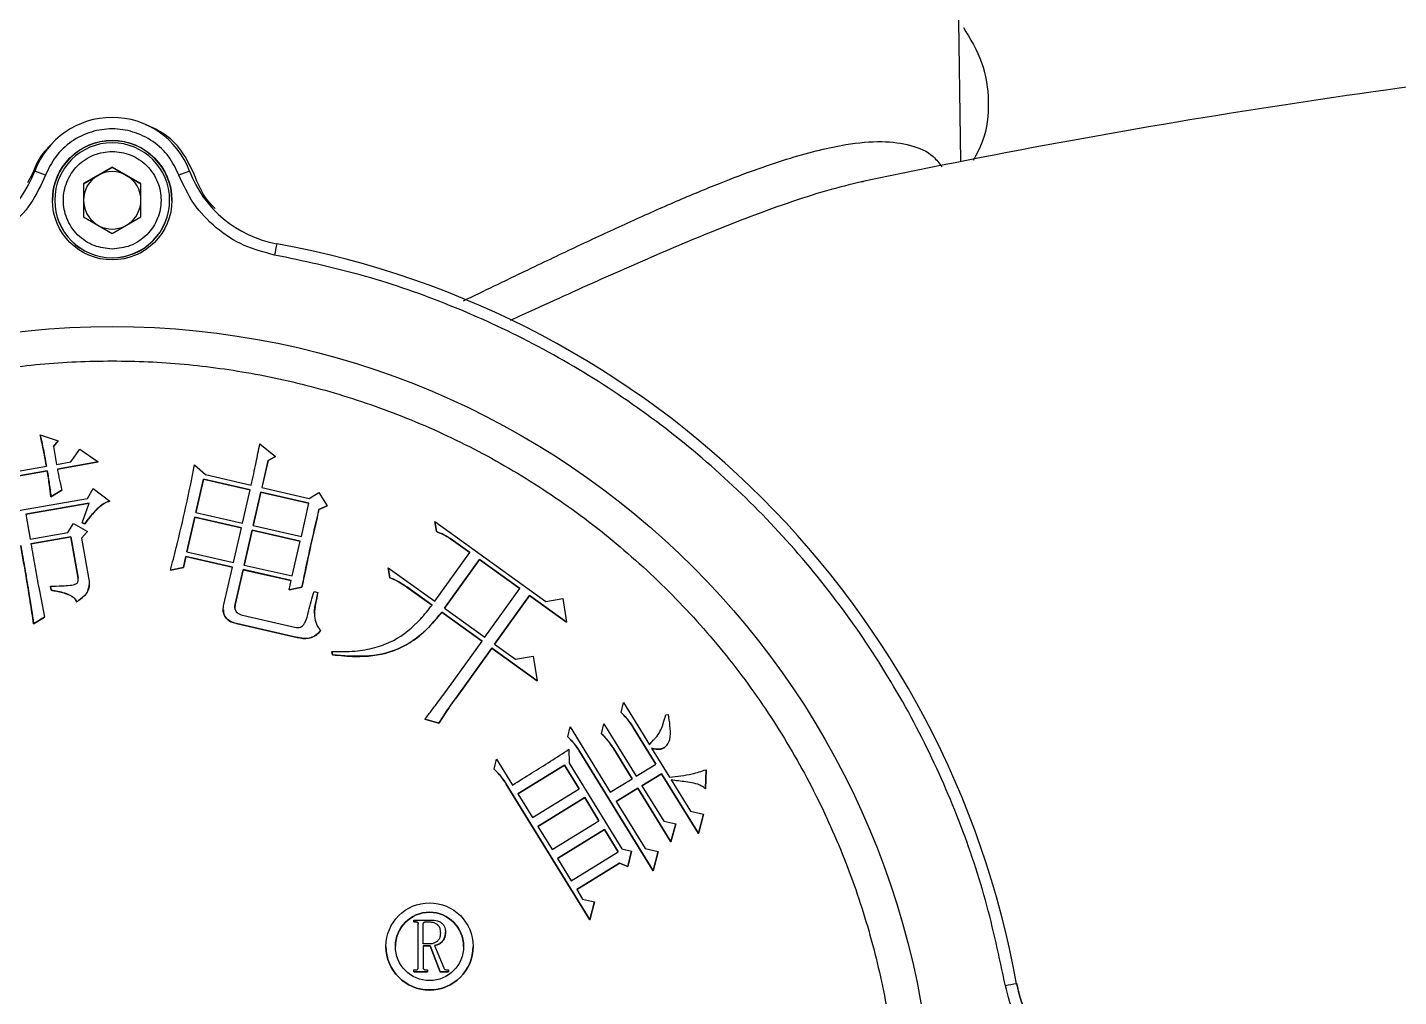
# Model space of a CAD drawing. Header units: millimetres. Extents: x 2063 to 4500, y 825 to 2548.
# Drawn here: x 3775.4 to 3894.7, y 2263 to 2347.4 of the extents above; entities that cross this region are included whole.
import ezdxf

# ---------------------------------------------------------------- set-up
doc = ezdxf.new("R2010")
doc.units = ezdxf.units.MM

msp = doc.modelspace()

# ---------------------------------------------------------------- linework, layer by layer
at = {"color": 7, "linetype": 'Continuous', "lineweight": 25}
for p, q in [((3856.595, 2335.7), (3856.224, 2364.065)), ((3782.746, 2335.223), (3780.246, 2333.78)), ((3781.496, 2334.495), (3782.746, 2335.217)), ((3785.246, 2333.78), (3782.746, 2335.223)), ((3782.746, 2335.217), (3782.746, 2335.223)), ((3782.746, 2335.217), (3783.996, 2334.495)), ((3775.776, 2334.605), (3775.379, 2333.84)), ((3780.246, 2333.773), (3781.496, 2334.495)), ((3783.996, 2334.495), (3785.246, 2333.773)), ((3780.246, 2333.78), (3780.246, 2330.893)), ((3785.246, 2330.893), (3785.246, 2333.78)), ((3847.943, 2333.929), (3848.141, 2333.965)), ((3777.746, 2332.335), (3777.746, 2332.323)), ((3787.746, 2332.323), (3787.746, 2332.335)), ((3780.246, 2330.893), (3782.746, 2329.45)), ((3782.746, 2329.45), (3785.246, 2330.893)), ((3776.48, 2311.905), (3778.037, 2311.404)), ((3778.037, 2311.404), (3777.634, 2310.914)), ((3777.634, 2310.912), (3778.037, 2311.402)), ((3778.037, 2311.404), (3778.037, 2311.402)), ((3777.634, 2310.914), (3777.908, 2309.349)), ((3779.134, 2309.563), (3779.92, 2310.682)), ((3779.92, 2310.682), (3781.517, 2309.557)), ((3795.592, 2311.134), (3796.971, 2310.04)), ((3774.572, 2308.766), (3777.022, 2309.195)), ((3777.908, 2309.349), (3779.134, 2309.563)), ((3781.517, 2309.557), (3777.978, 2308.941)), ((3777.978, 2308.939), (3781.517, 2309.555)), ((3781.517, 2309.557), (3781.517, 2309.555)), ((3789.921, 2309.311), (3790.861, 2308.458)), ((3796.321, 2309.691), (3795.782, 2307.33)), ((3795.783, 2307.33), (3796.321, 2309.689)), ((3796.971, 2310.04), (3796.321, 2309.691)), ((3796.321, 2309.689), (3796.971, 2310.038)), ((3796.321, 2309.691), (3796.321, 2309.689)), ((3796.971, 2310.04), (3796.971, 2310.038)), ((3777.092, 2308.787), (3774.641, 2308.358)), ((3774.641, 2308.356), (3777.092, 2308.785)), ((3777.092, 2308.787), (3777.092, 2308.785)), ((3790.702, 2308.07), (3790.036, 2305.17)), ((3790.037, 2305.17), (3790.702, 2308.068)), ((3794.747, 2307.143), (3790.702, 2308.07)), ((3790.702, 2308.07), (3790.702, 2308.068)), ((3790.702, 2308.068), (3794.746, 2307.141)), ((3790.861, 2308.458), (3794.839, 2307.546)), ((3778.366, 2307.112), (3777.418, 2306.527)), ((3777.418, 2306.524), (3778.366, 2307.11)), ((3778.366, 2307.112), (3778.366, 2307.11)), ((3780.598, 2306.38), (3781.081, 2307.238)), ((3781.081, 2307.238), (3782.532, 2306.157)), ((3794.082, 2304.243), (3794.747, 2307.143)), ((3795.69, 2306.927), (3795.024, 2304.027)), ((3795.025, 2304.027), (3795.69, 2306.925)), ((3799.871, 2305.972), (3795.69, 2306.927)), ((3795.69, 2306.927), (3795.69, 2306.925)), ((3795.69, 2306.925), (3799.871, 2305.97)), ((3795.782, 2307.33), (3799.897, 2306.39)), ((3799.897, 2306.39), (3800.724, 2306.909)), ((3800.724, 2306.909), (3801.453, 2305.748)), ((3768.824, 2304.325), (3780.598, 2306.38)), ((3780.739, 2305.985), (3775.224, 2305.021)), ((3775.225, 2305.019), (3780.738, 2305.982)), ((3777.418, 2306.527), (3777.418, 2306.524)), ((3780.125, 2304.266), (3780.739, 2305.985)), ((3799.206, 2303.072), (3799.871, 2305.972)), ((3801.453, 2305.748), (3800.737, 2305.414)), ((3800.737, 2305.412), (3801.453, 2305.746)), ((3800.737, 2305.414), (3800.737, 2305.412)), ((3801.453, 2305.748), (3801.453, 2305.746)), ((3775.224, 2305.021), (3775.604, 2302.843)), ((3778.872, 2303.414), (3779.367, 2304.202)), ((3779.367, 2304.202), (3780.61, 2303.509)), ((3780.356, 2304.164), (3780.125, 2304.266)), ((3780.125, 2304.266), (3780.125, 2304.264)), ((3780.125, 2304.264), (3780.356, 2304.161)), ((3780.356, 2304.164), (3780.356, 2304.161)), ((3789.944, 2304.764), (3789.25, 2301.731)), ((3789.251, 2301.731), (3789.944, 2304.762)), ((3793.989, 2303.837), (3789.944, 2304.764)), ((3789.944, 2304.764), (3789.944, 2304.762)), ((3789.944, 2304.762), (3793.989, 2303.835)), ((3790.036, 2305.17), (3794.082, 2304.243)), ((3810.979, 2303.493), (3810.835, 2304.366)), ((3810.835, 2304.366), (3820.497, 2297.424)), ((3810.835, 2304.366), (3810.835, 2304.364)), ((3810.835, 2304.364), (3810.979, 2303.491)), ((3775.604, 2302.843), (3778.872, 2303.414)), ((3779.149, 2303.041), (3775.676, 2302.435)), ((3775.676, 2302.433), (3779.149, 2303.039)), ((3779.778, 2299.435), (3779.149, 2303.041)), ((3779.149, 2303.041), (3779.149, 2303.039)), ((3779.149, 2303.039), (3779.778, 2299.433)), ((3780.61, 2303.509), (3780.079, 2302.923)), ((3780.079, 2302.921), (3780.61, 2303.506)), ((3780.61, 2303.509), (3780.61, 2303.506)), ((3793.296, 2300.804), (3793.989, 2303.837)), ((3794.932, 2303.622), (3794.238, 2300.588)), ((3794.239, 2300.588), (3794.932, 2303.619)), ((3799.113, 2302.666), (3794.932, 2303.622)), ((3794.932, 2303.622), (3794.932, 2303.619)), ((3794.932, 2303.619), (3799.113, 2302.664)), ((3795.024, 2304.027), (3799.206, 2303.072)), ((3810.979, 2303.493), (3810.979, 2303.491)), ((3780.079, 2302.923), (3780.708, 2299.317)), ((3798.42, 2299.633), (3799.113, 2302.666)), ((3813.871, 2301.672), (3812.458, 2302.686)), ((3812.458, 2302.686), (3812.458, 2302.684)), ((3812.458, 2302.684), (3813.87, 2301.67)), ((3789.158, 2301.328), (3788.94, 2300.383)), ((3788.94, 2300.381), (3789.158, 2301.326)), ((3793.203, 2300.401), (3789.158, 2301.328)), ((3789.158, 2301.328), (3789.158, 2301.326)), ((3789.158, 2301.326), (3793.203, 2300.399)), ((3789.25, 2301.731), (3793.296, 2300.804)), ((3794.238, 2300.588), (3798.42, 2299.633)), ((3810.824, 2297.434), (3813.871, 2301.672)), ((3814.718, 2301.063), (3811.672, 2296.825)), ((3811.673, 2296.824), (3814.718, 2301.061)), ((3818.222, 2298.546), (3814.718, 2301.063)), ((3814.718, 2301.063), (3814.718, 2301.061)), ((3814.718, 2301.061), (3818.221, 2298.545)), ((3779.778, 2299.433), (3779.778, 2299.435)), ((3788.94, 2300.383), (3787.82, 2300.141)), ((3787.82, 2300.139), (3788.94, 2300.381)), ((3787.82, 2300.141), (3787.82, 2300.139)), ((3788.94, 2300.383), (3788.94, 2300.381)), ((3792.461, 2297.164), (3793.203, 2300.401)), ((3794.146, 2300.185), (3793.45, 2297.149)), ((3793.45, 2297.147), (3794.146, 2300.183)), ((3798.327, 2299.229), (3794.146, 2300.185)), ((3794.146, 2300.185), (3794.146, 2300.183)), ((3794.146, 2300.183), (3798.327, 2299.227)), ((3806.9, 2299.484), (3806.756, 2300.357)), ((3806.756, 2300.357), (3810.824, 2297.434)), ((3806.756, 2300.357), (3806.756, 2300.355)), ((3806.756, 2300.355), (3806.9, 2299.481)), ((3806.9, 2299.484), (3806.9, 2299.481)), ((3777.433, 2298.392), (3777.374, 2298.734)), ((3777.374, 2298.734), (3777.374, 2298.732)), ((3777.374, 2298.732), (3777.433, 2298.39)), ((3777.433, 2298.392), (3777.433, 2298.39)), ((3780.754, 2298.874), (3780.754, 2298.877)), ((3798.143, 2298.42), (3798.327, 2299.229)), ((3799.262, 2298.657), (3798.143, 2298.42)), ((3798.143, 2298.418), (3799.262, 2298.654)), ((3798.143, 2298.42), (3798.143, 2298.418)), ((3799.262, 2298.657), (3799.262, 2298.654)), ((3800.31, 2298.276), (3800.647, 2298.199)), ((3810.58, 2297.095), (3808.377, 2298.677)), ((3808.377, 2298.677), (3808.377, 2298.675)), ((3808.377, 2298.675), (3810.58, 2297.093)), ((3815.175, 2294.308), (3818.222, 2298.546)), ((3779.645, 2297.378), (3779.645, 2297.375)), ((3793.45, 2297.149), (3793.45, 2297.147)), ((3819.069, 2297.937), (3816.023, 2293.699)), ((3816.024, 2293.699), (3819.069, 2297.935)), ((3822.29, 2295.621), (3819.069, 2297.937)), ((3819.069, 2297.937), (3819.069, 2297.935)), ((3819.069, 2297.935), (3822.29, 2295.618)), ((3820.497, 2297.424), (3821.956, 2297.66)), ((3821.956, 2297.66), (3822.29, 2295.621)), ((3776.863, 2296.05), (3775.91, 2295.462)), ((3775.91, 2295.459), (3776.863, 2296.048)), ((3776.863, 2296.05), (3776.863, 2296.048)), ((3792.405, 2296.686), (3792.405, 2296.683)), ((3794.089, 2296.224), (3798.744, 2295.158)), ((3814.931, 2293.969), (3811.428, 2296.486)), ((3811.428, 2296.486), (3811.428, 2296.484)), ((3811.428, 2296.484), (3814.93, 2293.968)), ((3811.672, 2296.825), (3815.175, 2294.308)), ((3775.91, 2295.462), (3775.91, 2295.459)), ((3798.828, 2294.288), (3793.568, 2295.492)), ((3793.568, 2295.492), (3793.568, 2295.49)), ((3793.568, 2295.49), (3798.828, 2294.285)), ((3822.29, 2295.621), (3822.29, 2295.618)), ((3798.828, 2294.288), (3798.828, 2294.285)), ((3812.088, 2290.014), (3814.931, 2293.969)), ((3816.023, 2293.699), (3817.831, 2292.4)), ((3801.914, 2292.782), (3801.866, 2293.075)), ((3801.866, 2293.075), (3801.866, 2293.073)), ((3801.866, 2293.073), (3801.914, 2292.78)), ((3801.914, 2292.782), (3801.914, 2292.78)), ((3815.779, 2293.36), (3812.612, 2288.953)), ((3812.612, 2288.951), (3815.779, 2293.358)), ((3819.735, 2290.517), (3815.779, 2293.36)), ((3815.779, 2293.36), (3815.779, 2293.358)), ((3815.779, 2293.358), (3819.735, 2290.515)), ((3817.831, 2292.4), (3819.385, 2292.654)), ((3819.385, 2292.654), (3819.735, 2290.517)), ((3819.735, 2290.517), (3819.735, 2290.515)), ((3812.612, 2288.953), (3812.612, 2288.951)), ((3827.041, 2287.757), (3827.246, 2288.615)), ((3827.246, 2288.615), (3829.499, 2284.952)), ((3830.922, 2287.536), (3831.135, 2287.588)), ((3811.166, 2286.821), (3809.961, 2287.17)), ((3809.961, 2287.17), (3809.961, 2287.168)), ((3809.961, 2287.168), (3811.166, 2286.819)), ((3811.166, 2286.821), (3811.166, 2286.819)), ((3822.402, 2285.636), (3822.607, 2286.494)), ((3822.607, 2286.494), (3826.095, 2280.822)), ((3825.338, 2285.893), (3825.543, 2286.753)), ((3825.543, 2286.753), (3828.34, 2282.204)), ((3830.053, 2283.257), (3828.091, 2286.447)), ((3828.091, 2286.447), (3828.091, 2286.445)), ((3828.091, 2286.445), (3830.052, 2283.257)), ((3831.292, 2286.007), (3831.292, 2286.009)), ((3822.497, 2284.554), (3822.51, 2283.339)), ((3829.812, 2273.988), (3823.452, 2284.326)), ((3823.452, 2284.326), (3823.452, 2284.324)), ((3823.452, 2284.324), (3829.812, 2273.985)), ((3827.986, 2281.986), (3826.388, 2284.585)), ((3826.388, 2284.585), (3826.388, 2284.583)), ((3826.388, 2284.583), (3827.985, 2281.985)), ((3829.681, 2284.657), (3831.245, 2282.117)), ((3815.986, 2282.828), (3816.191, 2283.686)), ((3816.191, 2283.686), (3817.571, 2281.441)), ((3822.119, 2283.18), (3818.043, 2280.673)), ((3818.044, 2280.672), (3822.119, 2283.178)), ((3823.393, 2281.113), (3822.119, 2283.18)), ((3822.119, 2283.18), (3822.119, 2283.178)), ((3822.119, 2283.178), (3823.392, 2281.112)), ((3822.51, 2283.339), (3827.089, 2275.896)), ((3828.34, 2282.204), (3830.053, 2283.257)), ((3834.425, 2282.769), (3834.384, 2281.115)), ((3834.384, 2281.113), (3834.425, 2282.767)), ((3834.425, 2282.769), (3834.425, 2282.767)), ((3824.305, 2269.703), (3817.036, 2281.518)), ((3817.036, 2281.518), (3817.036, 2281.516)), ((3817.036, 2281.516), (3824.305, 2269.701)), ((3826.095, 2280.822), (3827.986, 2281.986)), ((3830.562, 2282.43), (3828.849, 2281.377)), ((3828.85, 2281.376), (3830.562, 2282.428)), ((3833.76, 2277.232), (3830.562, 2282.43)), ((3830.562, 2282.43), (3830.562, 2282.428)), ((3830.562, 2282.428), (3833.76, 2277.229)), ((3831.389, 2281.881), (3833.061, 2279.163)), ((3818.043, 2280.673), (3819.317, 2278.606)), ((3819.317, 2278.606), (3823.393, 2281.113)), ((3823.863, 2280.345), (3819.787, 2277.838)), ((3819.788, 2277.836), (3823.863, 2280.342)), ((3825.101, 2278.336), (3823.863, 2280.345)), ((3823.863, 2280.345), (3823.863, 2280.342)), ((3823.863, 2280.342), (3825.1, 2278.335)), ((3828.494, 2281.159), (3826.604, 2279.995)), ((3826.605, 2279.994), (3828.494, 2281.157)), ((3831.366, 2276.492), (3828.494, 2281.159)), ((3828.494, 2281.159), (3828.494, 2281.157)), ((3828.494, 2281.157), (3831.366, 2276.49)), ((3828.849, 2281.377), (3830.739, 2278.305)), ((3834.384, 2281.115), (3834.384, 2281.113)), ((3826.604, 2279.995), (3829.113, 2275.919)), ((3833.061, 2279.163), (3834.207, 2278.891)), ((3821.025, 2275.829), (3825.101, 2278.336)), ((3830.739, 2278.305), (3831.79, 2278.054)), ((3831.79, 2278.054), (3831.366, 2276.492)), ((3831.366, 2276.49), (3831.79, 2278.051)), ((3831.79, 2278.054), (3831.79, 2278.051)), ((3834.207, 2278.891), (3833.76, 2277.232)), ((3833.76, 2277.229), (3834.207, 2278.889)), ((3834.207, 2278.891), (3834.207, 2278.889)), ((3819.787, 2277.838), (3821.025, 2275.829)), ((3825.574, 2277.568), (3821.498, 2275.061)), ((3821.499, 2275.06), (3825.574, 2277.566)), ((3826.771, 2275.619), (3825.574, 2277.568)), ((3825.574, 2277.568), (3825.574, 2277.566)), ((3825.574, 2277.566), (3826.77, 2275.618)), ((3833.76, 2277.232), (3833.76, 2277.229)), ((3822.695, 2273.112), (3826.771, 2275.619)), ((3827.089, 2275.896), (3827.95, 2275.693)), ((3827.95, 2275.693), (3827.631, 2274.355)), ((3827.631, 2274.353), (3827.95, 2275.691)), ((3827.95, 2275.693), (3827.95, 2275.691)), ((3829.113, 2275.919), (3830.256, 2275.647)), ((3830.256, 2275.647), (3829.812, 2273.988)), ((3829.812, 2273.985), (3830.256, 2275.645)), ((3830.256, 2275.647), (3830.256, 2275.645)), ((3831.366, 2276.492), (3831.366, 2276.49)), ((3821.498, 2275.061), (3822.695, 2273.112)), ((3826.889, 2274.632), (3823.167, 2272.344)), ((3823.168, 2272.342), (3826.889, 2274.63)), ((3827.631, 2274.355), (3826.889, 2274.632)), ((3826.889, 2274.632), (3826.889, 2274.63)), ((3826.889, 2274.63), (3827.631, 2274.353)), ((3827.631, 2274.355), (3827.631, 2274.353)), ((3829.812, 2273.988), (3829.812, 2273.985)), ((3823.167, 2272.344), (3823.676, 2271.517)), ((3823.676, 2271.517), (3824.726, 2271.268)), ((3824.726, 2271.268), (3824.305, 2269.703)), ((3824.305, 2269.701), (3824.726, 2271.265)), ((3824.726, 2271.268), (3824.726, 2271.265)), ((3808.988, 2269.534), (3808.988, 2269.692)), ((3808.988, 2269.692), (3810.488, 2269.692)), ((3824.305, 2269.703), (3824.305, 2269.701)), ((3809.146, 2269.534), (3808.988, 2269.534)), ((3808.988, 2269.534), (3808.988, 2269.532)), ((3808.988, 2269.532), (3809.146, 2269.532)), ((3809.146, 2269.534), (3809.146, 2269.532)), ((3809.383, 2265.56), (3809.383, 2269.324)), ((3809.804, 2267.613), (3809.804, 2269.324)), ((3810.041, 2269.534), (3810.33, 2269.534)), ((3810.041, 2269.534), (3810.041, 2269.532)), ((3810.041, 2269.532), (3810.33, 2269.532)), ((3810.33, 2269.534), (3810.33, 2269.532)), ((3806.569, 2267.396), (3806.569, 2267.394)), ((3810.383, 2267.613), (3809.804, 2267.613)), ((3810.409, 2267.455), (3809.804, 2267.455)), ((3809.804, 2267.455), (3809.804, 2265.56)), ((3809.804, 2267.453), (3810.409, 2267.453)), ((3811.278, 2265.192), (3810.409, 2267.455)), ((3810.409, 2267.455), (3810.409, 2267.453)), ((3810.409, 2267.453), (3811.278, 2265.19)), ((3810.804, 2267.481), (3811.594, 2265.534)), ((3814.153, 2267.394), (3814.153, 2267.396)), ((3808.988, 2265.192), (3808.988, 2265.35)), ((3808.988, 2265.35), (3809.146, 2265.35)), ((3810.199, 2265.192), (3808.988, 2265.192)), ((3808.988, 2265.192), (3808.988, 2265.19)), ((3808.988, 2265.19), (3810.199, 2265.19)), ((3810.041, 2265.35), (3810.199, 2265.35)), ((3810.199, 2265.35), (3810.199, 2265.192)), ((3810.199, 2265.192), (3810.199, 2265.19)), ((3812.015, 2265.192), (3811.278, 2265.192)), ((3811.278, 2265.192), (3811.278, 2265.19)), ((3811.278, 2265.19), (3812.015, 2265.19)), ((3811.857, 2265.35), (3812.015, 2265.35)), ((3812.015, 2265.35), (3812.015, 2265.192)), ((3812.015, 2265.192), (3812.015, 2265.19))]:
    msp.add_line(p, q, dxfattribs=at)
for centre, radius in [((3782.746, 2332.341), 5.2), ((3782.746, 2249.841), 71.5), ((3810.361, 2267.396), 3.792), ((3810.361, 2267.396), 2.971)]:
    msp.add_circle(centre, radius, dxfattribs=at)
for centre, radius, start, end in [((3983.934, 1691.263), 656.897, 95.489386, 101.924805), ((3782.746, 2332.338), 7.2, 20.5868, 159.4132), ((3782.746, 2332.323), 5.2, 0.00011, 179.99974), ((3782.746, 2332.335), 5, 359.99994, 179.99975), ((3766.644, 2338.386), 10, 280.30605, 339.41322), ((3732.905, 2217.99), 124.573, 69.2983, 69.75789), ((3782.746, 2332.33), 2.5, 119.9996, 179.99966), ((3782.746, 2332.33), 2.5, 59.99975, 119.99962), ((3782.746, 2332.33), 2.5, 359.99971, 59.99978), ((3832.587, 2217.99), 124.574, 110.24211, 110.7017), ((3798.848, 2338.386), 10, 200.58678, 259.69395), ((3782.746, 2332.335), 5, 179.99991, 269.99976), ((3782.746, 2332.323), 5, 179.99991, 269.99976), ((3782.746, 2332.33), 2.5, 179.99971, 236.17979), ((3782.746, 2332.335), 5, 269.99962, 359.99978), ((3782.746, 2332.323), 5, 269.99962, 359.99978), ((3782.746, 2332.33), 2.5, 303.81959, 359.99967), ((3782.746, 2332.33), 2.5, 243.81973, 296.17964), ((4435.049, 2211.775), 648.589, 169.627839, 169.715992), ((3782.746, 2249.839), 80, 10.30617, 79.69396), ((3810.361, 2267.394), 2.971, 0.0001, 179.9999), ((3810.361, 2267.394), 3.792, 180.00009, 359.99975), ((3881.952, 2147.242), 118.693, 99.94425, 100.42679), ((3871.294, 2265.94), 10, 190.30615, 249.41337)]:
    msp.add_arc(centre, radius, start, end, dxfattribs=at)
for points, knots in [([(3856.816, 2347.373), (3857.418, 2346.38), (3858.622, 2344.394), (3859.123, 2340.92), (3858.83, 2337.924), (3857.972, 2336.354), (3857.668, 2335.798)], [0, 0, 0, 0, 0.2818923, 0.5637846, 0.8456768, 1, 1, 1, 1]), ([(3789.872, 2334.605), (3789.545, 2335.295), (3788.891, 2336.675), (3787.374, 2338.167), (3786.178, 2338.682), (3785.683, 2338.895)], [0, 0, 0, 0, 0.3697023, 0.7394046, 1, 1, 1, 1]), ([(3788.55, 2334.521), (3788.286, 2335.074), (3787.745, 2336.208), (3786.327, 2337.517), (3784.61, 2338.355), (3782.746, 2338.631), (3780.882, 2338.355), (3779.165, 2337.517), (3777.747, 2336.208), (3777.206, 2335.074), (3776.942, 2334.521)], [0, 0, 0, 0, 0.122089, 0.25, 0.377911, 0.5, 0.622089, 0.75, 0.877911, 1, 1, 1, 1]), ([(3777.492, 2337.198), (3777.277, 2337.008), (3776.486, 2336.311), (3776.075, 2335.323), (3775.776, 2334.605)], [0, 0, 0, 0, 0.2729382, 1, 1, 1, 1]), ([(3782.746, 2328.086), (3782.211, 2328.143), (3781.389, 2328.23), (3780.399, 2328.76), (3779.719, 2329.309), (3779.167, 2329.99), (3778.654, 2330.979), (3778.393, 2332.336), (3778.654, 2333.693), (3779.167, 2334.683), (3779.719, 2335.364), (3780.399, 2335.912), (3781.389, 2336.442), (3782.211, 2336.53), (3782.746, 2336.586)], [0, 0, 0, 0, 0.1197284, 0.1841803, 0.25, 0.3158197, 0.3802716, 0.5, 0.6197284, 0.6841803, 0.75, 0.8158197, 0.8802716, 1, 1, 1, 1]), ([(3782.746, 2336.586), (3783.281, 2336.53), (3784.103, 2336.442), (3785.093, 2335.912), (3785.773, 2335.364), (3786.325, 2334.683), (3786.838, 2333.693), (3787.099, 2332.336), (3786.838, 2330.979), (3786.325, 2329.99), (3785.773, 2329.309), (3785.093, 2328.76), (3784.103, 2328.23), (3783.281, 2328.143), (3782.746, 2328.086)], [0, 0, 0, 0, 0.1197284, 0.1841803, 0.25, 0.3158197, 0.3802716, 0.5, 0.6197284, 0.6841803, 0.75, 0.8158197, 0.8802716, 1, 1, 1, 1]), ([(3813.312, 2323.581), (3814.208, 2324.014), (3816.316, 2325.032), (3819.824, 2326.72), (3823.808, 2328.615), (3827.92, 2330.519), (3831.866, 2332.27), (3835.565, 2333.809), (3838.872, 2335.064), (3841.773, 2336.029), (3844.317, 2336.735), (3847.039, 2337.299), (3849.779, 2337.545), (3852.31, 2337.189), (3854.05, 2336.441), (3854.721, 2335.547), (3854.961, 2335.228)], [0, 0, 0, 0, 0.0451429, 0.106195, 0.1818406, 0.2569786, 0.3330669, 0.4089578, 0.4809324, 0.5453703, 0.6077302, 0.6681576, 0.7628826, 0.854957, 0.9482806, 1, 1, 1, 1]), ([(3776.942, 2334.521), (3776.551, 2333.674), (3775.756, 2331.951), (3773.766, 2329.859), (3771.352, 2328.275), (3769.515, 2327.8), (3768.612, 2327.566)], [0, 0, 0, 0, 0.2457963, 0.5, 0.7542037, 1, 1, 1, 1]), ([(3796.88, 2327.566), (3795.977, 2327.8), (3794.14, 2328.275), (3791.726, 2329.859), (3789.736, 2331.951), (3788.941, 2333.674), (3788.55, 2334.521)], [0, 0, 0, 0, 0.2457963, 0.5, 0.7542037, 1, 1, 1, 1]), ([(3791.693, 2331.616), (3791.475, 2331.841), (3790.651, 2332.686), (3790.202, 2333.792), (3789.872, 2334.605)], [0, 0, 0, 0, 0.2655457, 1, 1, 1, 1]), ([(3848.332, 2334.012), (3847.342, 2333.782), (3845.342, 2333.319), (3841.952, 2332.247), (3837.697, 2330.716), (3832.453, 2328.597), (3826.158, 2325.853), (3821.11, 2323.569), (3818.093, 2322.19), (3817.383, 2321.866)], [0, 0, 0, 0, 0.122639, 0.2477412, 0.3757787, 0.5645067, 0.75334, 0.9420073, 1, 1, 1, 1]), ([(3860.471, 2263.974), (3859.945, 2266.47), (3858.883, 2271.508), (3856.344, 2278.885), (3853.075, 2286.127), (3849.012, 2293.106), (3844.2, 2299.709), (3838.708, 2305.802), (3832.614, 2311.295), (3826.011, 2316.107), (3819.032, 2320.169), (3811.79, 2323.438), (3804.413, 2325.977), (3799.376, 2327.04), (3796.88, 2327.566)], [0, 0, 0, 0, 0.0799588, 0.1613715, 0.2441424, 0.3288926, 0.4142166, 0.5, 0.5857784, 0.6711024, 0.7558576, 0.8386237, 0.9200388, 1, 1, 1, 1]), ([(3714.246, 2249.847), (3714.301, 2251.936), (3714.411, 2256.114), (3715.321, 2262.453), (3716.806, 2268.806), (3718.98, 2275.171), (3721.811, 2281.394), (3725.325, 2287.417), (3729.479, 2293.109), (3734.223, 2298.37), (3739.484, 2303.114), (3745.176, 2307.268), (3751.199, 2310.782), (3757.422, 2313.613), (3763.787, 2315.784), (3770.14, 2317.28), (3776.479, 2318.157), (3782.746, 2318.442), (3789.013, 2318.157), (3795.352, 2317.28), (3801.704, 2315.785), (3808.07, 2313.613), (3814.293, 2310.782), (3820.316, 2307.268), (3826.008, 2303.114), (3831.269, 2298.37), (3836.013, 2293.109), (3840.167, 2287.417), (3843.681, 2281.394), (3846.511, 2275.171), (3848.685, 2268.806), (3850.171, 2262.453), (3851.081, 2256.114), (3851.191, 2251.936), (3851.246, 2249.847)], [0, 0, 0, 0, 0.02912361, 0.05824846, 0.08912004, 0.11999406, 0.1519015, 0.18431275, 0.21706879, 0.24999999, 0.2829312, 0.31568724, 0.34809849, 0.38000593, 0.41087751, 0.44175153, 0.47087453, 0.49999999, 0.52912299, 0.55824846, 0.58912004, 0.61999406, 0.6519015, 0.68431275, 0.71706879, 0.74999999, 0.7829312, 0.81568724, 0.84809849, 0.88000593, 0.91087751, 0.94175153, 0.97087515, 1, 1, 1, 1]), ([(3777.022, 2309.195), (3776.964, 2309.523), (3776.854, 2310.141), (3776.674, 2311.044), (3776.545, 2311.618), (3776.48, 2311.905)], [0, 0, 0, 0, 0.3618324, 0.680859, 1, 1, 1, 1]), ([(3776.48, 2311.903), (3776.553, 2311.578), (3776.69, 2310.965), (3776.868, 2310.061), (3776.971, 2309.483), (3777.022, 2309.193)], [0, 0, 0, 0, 0.3618377, 0.6808755, 1, 1, 1, 1]), ([(3794.839, 2307.546), (3794.913, 2307.871), (3795.061, 2308.521), (3795.315, 2309.717), (3795.485, 2310.589), (3795.592, 2311.134)], [0, 0, 0, 0, 0.27274417, 0.54549211, 1, 1, 1, 1]), ([(3777.978, 2308.941), (3778.007, 2308.777), (3778.065, 2308.449), (3778.188, 2307.837), (3778.297, 2307.394), (3778.366, 2307.112)], [0, 0, 0, 0, 0.267397, 0.5348099, 1, 1, 1, 1]), ([(3787.82, 2300.141), (3787.985, 2300.787), (3788.455, 2302.629), (3789.177, 2305.682), (3789.673, 2308.101), (3789.921, 2309.311)], [0, 0, 0, 0, 0.2125808, 0.6061918, 1, 1, 1, 1]), ([(3777.418, 2306.527), (3777.378, 2306.858), (3777.312, 2307.401), (3777.198, 2308.154), (3777.127, 2308.576), (3777.092, 2308.787)], [0, 0, 0, 0, 0.4378405, 0.7188841, 1, 1, 1, 1]), ([(3777.092, 2308.785), (3777.147, 2308.456), (3777.237, 2307.916), (3777.341, 2307.162), (3777.392, 2306.737), (3777.418, 2306.524)], [0, 0, 0, 0, 0.4378401, 0.7188825, 1, 1, 1, 1]), ([(3782.532, 2306.157), (3782.314, 2306.066), (3781.839, 2305.867), (3781.107, 2305.163), (3780.649, 2304.553), (3780.356, 2304.164)], [0, 0, 0, 0, 0.2342966, 0.5118133, 1, 1, 1, 1]), ([(3780.356, 2304.161), (3780.554, 2304.431), (3780.942, 2304.961), (3781.589, 2305.647), (3782.15, 2306.038), (3782.479, 2306.138), (3782.532, 2306.155)], [0, 0, 0, 0, 0.3337908, 0.6563325, 0.9445237, 1, 1, 1, 1]), ([(3800.737, 2305.414), (3800.588, 2304.764), (3800.292, 2303.464), (3799.782, 2301.216), (3799.456, 2299.609), (3799.262, 2298.657)], [0, 0, 0, 0, 0.2891484, 0.5782944, 1, 1, 1, 1]), ([(3799.262, 2298.654), (3799.393, 2299.308), (3799.655, 2300.616), (3800.156, 2302.867), (3800.521, 2304.464), (3800.737, 2305.412)], [0, 0, 0, 0, 0.2892488, 0.5783935, 1, 1, 1, 1]), ([(3812.458, 2302.686), (3812.321, 2302.781), (3812.047, 2302.972), (3811.558, 2303.254), (3811.191, 2303.405), (3810.979, 2303.493)], [0, 0, 0, 0, 0.2959723, 0.5921499, 1, 1, 1, 1]), ([(3810.979, 2303.491), (3811.133, 2303.429), (3811.443, 2303.304), (3811.941, 2303.038), (3812.268, 2302.814), (3812.458, 2302.684)], [0, 0, 0, 0, 0.2959938, 0.5922002, 1, 1, 1, 1]), ([(3775.91, 2295.462), (3775.813, 2296.121), (3775.618, 2297.44), (3775.236, 2299.712), (3774.958, 2301.325), (3774.793, 2302.281)], [0, 0, 0, 0, 0.2894212, 0.5788391, 1, 1, 1, 1]), ([(3774.793, 2302.279), (3774.906, 2301.622), (3775.134, 2300.308), (3775.522, 2298.037), (3775.766, 2296.419), (3775.91, 2295.459)], [0, 0, 0, 0, 0.2894158, 0.578835, 1, 1, 1, 1]), ([(3775.676, 2302.435), (3775.792, 2301.778), (3776.023, 2300.465), (3776.401, 2298.333), (3776.698, 2296.865), (3776.863, 2296.05)], [0, 0, 0, 0, 0.30793892, 0.61587434, 1, 1, 1, 1]), ([(3777.374, 2298.734), (3777.707, 2298.746), (3778.28, 2298.766), (3778.935, 2298.815), (3779.339, 2298.86), (3779.547, 2298.913), (3779.688, 2299.014), (3779.766, 2299.129), (3779.798, 2299.276), (3779.785, 2299.38), (3779.778, 2299.435)], [0, 0, 0, 0, 0.3580245, 0.615683, 0.7049216, 0.7950414, 0.841826, 0.8884884, 0.9407001, 1, 1, 1, 1]), ([(3808.377, 2298.677), (3808.24, 2298.772), (3807.966, 2298.962), (3807.477, 2299.244), (3807.111, 2299.396), (3806.9, 2299.484)], [0, 0, 0, 0, 0.2963846, 0.5929775, 1, 1, 1, 1]), ([(3806.9, 2299.481), (3807.054, 2299.419), (3807.364, 2299.293), (3807.861, 2299.028), (3808.188, 2298.804), (3808.377, 2298.675)], [0, 0, 0, 0, 0.29640362, 0.59301786, 1, 1, 1, 1]), ([(3779.645, 2297.378), (3779.613, 2297.464), (3779.549, 2297.638), (3779.192, 2297.924), (3778.485, 2298.204), (3777.829, 2298.321), (3777.433, 2298.392)], [0, 0, 0, 0, 0.1072401, 0.2147204, 0.5251042, 1, 1, 1, 1]), ([(3777.433, 2298.39), (3777.761, 2298.331), (3778.42, 2298.212), (3779.15, 2297.962), (3779.556, 2297.625), (3779.616, 2297.457), (3779.645, 2297.375)], [0, 0, 0, 0, 0.3945612, 0.7926556, 0.8991599, 1, 1, 1, 1]), ([(3780.708, 2299.317), (3780.734, 2299.149), (3780.786, 2298.82), (3780.646, 2298.332), (3780.286, 2297.808), (3779.897, 2297.547), (3779.645, 2297.378)], [0, 0, 0, 0, 0.2113021, 0.4164676, 0.6215012, 1, 1, 1, 1]), ([(3779.645, 2297.375), (3779.926, 2297.567), (3780.343, 2297.852), (3780.691, 2298.42), (3780.728, 2298.73), (3780.746, 2298.876)], [0, 0, 0, 0, 0.52096457, 0.77381304, 1, 1, 1, 1]), ([(3798.744, 2295.158), (3798.834, 2295.153), (3798.998, 2295.145), (3799.226, 2295.224), (3799.405, 2295.368), (3799.665, 2295.795), (3799.88, 2296.805), (3800.143, 2297.704), (3800.31, 2298.276)], [0, 0, 0, 0, 0.07162, 0.1296989, 0.1878581, 0.251244, 0.5231342, 1, 1, 1, 1]), ([(3800.367, 2296.316), (3800.361, 2296.36), (3800.317, 2296.697), (3800.475, 2297.33), (3800.589, 2297.907), (3800.647, 2298.197)], [0, 0, 0, 0, 0.0697023, 0.5329593, 1, 1, 1, 1]), ([(3800.647, 2298.199), (3800.577, 2297.874), (3800.444, 2297.247), (3800.307, 2296.377), (3800.412, 2295.595), (3800.67, 2295.135), (3800.848, 2294.918), (3800.878, 2294.881)], [0, 0, 0, 0, 0.28840139, 0.55467759, 0.75694914, 0.95905582, 1, 1, 1, 1]), ([(3793.568, 2295.492), (3793.373, 2295.547), (3793.049, 2295.638), (3792.67, 2295.925), (3792.461, 2296.256), (3792.38, 2296.688), (3792.43, 2296.984), (3792.461, 2297.164)], [0, 0, 0, 0, 0.26318063, 0.43611551, 0.61008847, 0.76257623, 1, 1, 1, 1]), ([(3793.45, 2297.149), (3793.431, 2297.028), (3793.403, 2296.841), (3793.482, 2296.594), (3793.623, 2296.417), (3793.837, 2296.292), (3794.007, 2296.246), (3794.089, 2296.224)], [0, 0, 0, 0, 0.281112, 0.4350464, 0.5892091, 0.8013243, 1, 1, 1, 1]), ([(3793.444, 2296.762), (3793.433, 2296.809), (3793.405, 2296.936), (3793.432, 2297.065), (3793.45, 2297.147)], [0, 0, 0, 0, 0.3680617, 1, 1, 1, 1]), ([(3801.866, 2293.075), (3802.534, 2293.062), (3803.787, 2293.038), (3805.603, 2293.349), (3807.646, 2294.108), (3809.303, 2295.493), (3810.253, 2296.684), (3810.58, 2297.095)], [0, 0, 0, 0, 0.1989974, 0.3726503, 0.5456254, 0.8432566, 1, 1, 1, 1]), ([(3792.442, 2296.682), (3792.433, 2296.6), (3792.41, 2296.4), (3792.546, 2296.1), (3792.799, 2295.802), (3793.161, 2295.6), (3793.439, 2295.525), (3793.568, 2295.49)], [0, 0, 0, 0, 0.1346891, 0.32911, 0.5231946, 0.7785937, 1, 1, 1, 1]), ([(3811.428, 2296.486), (3811.005, 2295.969), (3809.939, 2294.666), (3807.716, 2293.1), (3804.775, 2292.515), (3802.866, 2292.694), (3801.914, 2292.782)], [0, 0, 0, 0, 0.1857159, 0.4679578, 0.7348593, 1, 1, 1, 1]), ([(3801.914, 2292.78), (3802.578, 2292.713), (3804.247, 2292.543), (3806.48, 2292.772), (3808.358, 2293.604), (3809.947, 2294.71), (3810.854, 2295.796), (3811.428, 2296.484)], [0, 0, 0, 0, 0.185366, 0.4664547, 0.6092257, 0.7523052, 1, 1, 1, 1]), ([(3800.878, 2294.881), (3800.714, 2294.706), (3800.436, 2294.41), (3799.849, 2294.18), (3799.319, 2294.19), (3798.97, 2294.259), (3798.828, 2294.288)], [0, 0, 0, 0, 0.3125276, 0.5301767, 0.8091829, 1, 1, 1, 1]), ([(3798.828, 2294.285), (3799.166, 2294.222), (3799.683, 2294.124), (3800.351, 2294.369), (3800.676, 2294.645), (3800.834, 2294.828), (3800.878, 2294.879)], [0, 0, 0, 0, 0.4441615, 0.6790996, 0.912032, 1, 1, 1, 1]), ([(3809.961, 2287.17), (3810.164, 2287.435), (3810.57, 2287.963), (3811.127, 2288.703), (3811.633, 2289.386), (3811.936, 2289.804), (3812.088, 2290.014)], [0, 0, 0, 0, 0.2816241, 0.5632509, 0.7816188, 1, 1, 1, 1]), ([(3812.612, 2288.953), (3812.419, 2288.681), (3812.073, 2288.195), (3811.594, 2287.483), (3811.309, 2287.042), (3811.166, 2286.821)], [0, 0, 0, 0, 0.3881543, 0.694028, 1, 1, 1, 1]), ([(3811.166, 2286.819), (3811.347, 2287.099), (3811.67, 2287.599), (3812.155, 2288.308), (3812.46, 2288.736), (3812.612, 2288.951)], [0, 0, 0, 0, 0.3881545, 0.6940292, 1, 1, 1, 1]), ([(3828.091, 2286.447), (3828.001, 2286.587), (3827.82, 2286.867), (3827.48, 2287.316), (3827.201, 2287.596), (3827.041, 2287.757)], [0, 0, 0, 0, 0.2970338, 0.5942695, 1, 1, 1, 1]), ([(3827.041, 2287.755), (3827.159, 2287.638), (3827.397, 2287.403), (3827.751, 2286.967), (3827.967, 2286.636), (3828.091, 2286.445)], [0, 0, 0, 0, 0.297059, 0.59435, 1, 1, 1, 1]), ([(3830.182, 2285.697), (3830.288, 2285.872), (3830.501, 2286.222), (3830.722, 2286.851), (3830.85, 2287.291), (3830.922, 2287.536)], [0, 0, 0, 0, 0.3080819, 0.6148901, 1, 1, 1, 1]), ([(3831.135, 2287.588), (3831.18, 2287.258), (3831.267, 2286.621), (3831.321, 2285.844), (3831.224, 2285.233), (3831.016, 2284.911), (3830.847, 2284.742), (3830.798, 2284.693)], [0, 0, 0, 0, 0.3287543, 0.6337994, 0.7646363, 0.9315296, 1, 1, 1, 1]), ([(3823.452, 2284.326), (3823.362, 2284.466), (3823.181, 2284.746), (3822.841, 2285.194), (3822.563, 2285.474), (3822.402, 2285.636)], [0, 0, 0, 0, 0.2970338, 0.5942695, 1, 1, 1, 1]), ([(3822.402, 2285.634), (3822.521, 2285.516), (3822.758, 2285.282), (3823.112, 2284.845), (3823.328, 2284.514), (3823.452, 2284.324)], [0, 0, 0, 0, 0.297059, 0.59435, 1, 1, 1, 1]), ([(3826.388, 2284.585), (3826.298, 2284.725), (3826.117, 2285.005), (3825.777, 2285.453), (3825.498, 2285.732), (3825.338, 2285.893)], [0, 0, 0, 0, 0.2973696, 0.5949685, 1, 1, 1, 1]), ([(3825.338, 2285.89), (3825.456, 2285.773), (3825.694, 2285.539), (3826.05, 2285.104), (3826.264, 2284.774), (3826.388, 2284.583)], [0, 0, 0, 0, 0.2973888, 0.5950408, 1, 1, 1, 1]), ([(3829.499, 2284.952), (3829.605, 2285.083), (3829.765, 2285.278), (3830, 2285.52), (3830.121, 2285.638), (3830.182, 2285.697)], [0, 0, 0, 0, 0.4983742, 0.7490822, 1, 1, 1, 1]), ([(3817.571, 2281.441), (3818.138, 2281.792), (3819.248, 2282.477), (3820.898, 2283.503), (3821.964, 2284.204), (3822.497, 2284.554)], [0, 0, 0, 0, 0.3431832, 0.6715556, 1, 1, 1, 1]), ([(3830.798, 2284.693), (3830.669, 2284.639), (3830.387, 2284.519), (3829.993, 2284.572), (3829.758, 2284.636), (3829.681, 2284.657)], [0, 0, 0, 0, 0.3603885, 0.7895238, 1, 1, 1, 1]), ([(3829.681, 2284.655), (3829.813, 2284.62), (3830.077, 2284.55), (3830.473, 2284.54), (3830.699, 2284.645), (3830.798, 2284.691)], [0, 0, 0, 0, 0.3565847, 0.7163644, 1, 1, 1, 1]), ([(3817.036, 2281.518), (3816.946, 2281.658), (3816.765, 2281.938), (3816.425, 2282.387), (3816.147, 2282.667), (3815.986, 2282.828)], [0, 0, 0, 0, 0.2970338, 0.5942695, 1, 1, 1, 1]), ([(3815.986, 2282.826), (3816.104, 2282.709), (3816.342, 2282.474), (3816.696, 2282.038), (3816.912, 2281.707), (3817.036, 2281.516)], [0, 0, 0, 0, 0.297059, 0.59435, 1, 1, 1, 1]), ([(3831.245, 2282.117), (3831.576, 2282.155), (3832.238, 2282.232), (3833.311, 2282.41), (3834.027, 2282.641), (3834.425, 2282.769)], [0, 0, 0, 0, 0.3073895, 0.6148574, 1, 1, 1, 1]), ([(3834.384, 2281.115), (3834.27, 2281.201), (3833.774, 2281.575), (3832.692, 2281.709), (3831.807, 2281.826), (3831.389, 2281.881)], [0, 0, 0, 0, 0.1355582, 0.5925172, 1, 1, 1, 1]), ([(3810.488, 2269.692), (3810.677, 2269.682), (3810.981, 2269.667), (3811.349, 2269.501), (3811.578, 2269.294), (3811.728, 2269.001), (3811.743, 2268.773), (3811.751, 2268.639)], [0, 0, 0, 0, 0.30018461, 0.48444422, 0.63593427, 0.78774483, 1, 1, 1, 1]), ([(3809.383, 2269.324), (3809.382, 2269.354), (3809.379, 2269.404), (3809.349, 2269.465), (3809.31, 2269.502), (3809.241, 2269.531), (3809.185, 2269.533), (3809.146, 2269.534)], [0, 0, 0, 0, 0.2504106, 0.398556, 0.5474402, 0.6862357, 1, 1, 1, 1]), ([(3809.146, 2269.532), (3809.184, 2269.531), (3809.24, 2269.529), (3809.31, 2269.501), (3809.349, 2269.462), (3809.377, 2269.406), (3809.382, 2269.357), (3809.383, 2269.326), (3809.383, 2269.321)], [0, 0, 0, 0, 0.3046765, 0.4550368, 0.6065485, 0.7453901, 0.9603697, 1, 1, 1, 1]), ([(3809.804, 2269.324), (3809.806, 2269.35), (3809.809, 2269.397), (3809.84, 2269.457), (3809.89, 2269.501), (3809.959, 2269.53), (3810.014, 2269.533), (3810.041, 2269.534)], [0, 0, 0, 0, 0.2228941, 0.3848357, 0.547319, 0.7730719, 1, 1, 1, 1]), ([(3809.804, 2269.321), (3809.806, 2269.348), (3809.809, 2269.395), (3809.84, 2269.454), (3809.89, 2269.498), (3809.959, 2269.528), (3810.014, 2269.531), (3810.041, 2269.532)], [0, 0, 0, 0, 0.2228941, 0.3848357, 0.547319, 0.7730719, 1, 1, 1, 1]), ([(3810.33, 2269.534), (3810.472, 2269.527), (3810.699, 2269.515), (3810.984, 2269.377), (3811.17, 2269.179), (3811.288, 2268.904), (3811.298, 2268.695), (3811.304, 2268.587)], [0, 0, 0, 0, 0.2723579, 0.4349177, 0.5983033, 0.7904262, 1, 1, 1, 1]), ([(3810.33, 2269.532), (3810.472, 2269.524), (3810.699, 2269.512), (3810.984, 2269.375), (3811.17, 2269.176), (3811.288, 2268.902), (3811.298, 2268.693), (3811.304, 2268.585)], [0, 0, 0, 0, 0.2723579, 0.4349177, 0.5983033, 0.7904262, 1, 1, 1, 1]), ([(3811.304, 2268.587), (3811.293, 2268.416), (3811.277, 2268.158), (3811.082, 2267.868), (3810.863, 2267.71), (3810.621, 2267.624), (3810.454, 2267.616), (3810.383, 2267.613)], [0, 0, 0, 0, 0.3308835, 0.5011791, 0.6709162, 0.8596877, 1, 1, 1, 1]), ([(3811.751, 2268.639), (3811.742, 2268.492), (3811.726, 2268.234), (3811.555, 2267.899), (3811.292, 2267.66), (3811.029, 2267.522), (3810.851, 2267.49), (3810.804, 2267.481)], [0, 0, 0, 0, 0.267946, 0.4692773, 0.6704052, 0.9119953, 1, 1, 1, 1]), ([(3810.804, 2267.479), (3810.948, 2267.519), (3811.219, 2267.592), (3811.52, 2267.852), (3811.71, 2268.185), (3811.748, 2268.457), (3811.751, 2268.617), (3811.751, 2268.637)], [0, 0, 0, 0, 0.2708017, 0.5092108, 0.7050775, 0.9633829, 1, 1, 1, 1]), ([(3809.146, 2265.35), (3809.191, 2265.352), (3809.255, 2265.354), (3809.326, 2265.394), (3809.363, 2265.441), (3809.381, 2265.499), (3809.382, 2265.541), (3809.383, 2265.56)], [0, 0, 0, 0, 0.3640306, 0.510061, 0.6558643, 0.8438409, 1, 1, 1, 1]), ([(3809.804, 2265.56), (3809.806, 2265.535), (3809.809, 2265.49), (3809.838, 2265.43), (3809.886, 2265.386), (3809.956, 2265.356), (3810.011, 2265.352), (3810.041, 2265.35)], [0, 0, 0, 0, 0.2102235, 0.3757588, 0.5425339, 0.746796, 1, 1, 1, 1]), ([(3811.594, 2265.534), (3811.607, 2265.509), (3811.634, 2265.459), (3811.691, 2265.397), (3811.769, 2265.357), (3811.826, 2265.352), (3811.857, 2265.35)], [0, 0, 0, 0, 0.2494577, 0.5009802, 0.7310389, 1, 1, 1, 1]), ([(3867.426, 2255.645), (3866.579, 2256.036), (3864.857, 2256.831), (3862.765, 2258.821), (3861.18, 2261.235), (3860.705, 2263.071), (3860.471, 2263.974)], [0, 0, 0, 0, 0.2457963, 0.5, 0.7542037, 1, 1, 1, 1]), ([(3862.807, 2260.871), (3862.619, 2261.141), (3861.936, 2262.122), (3861.669, 2263.302), (3861.477, 2264.157)], [0, 0, 0, 0, 0.2750286, 1, 1, 1, 1])]:
    msp.add_open_spline(points, degree=3, knots=knots, dxfattribs=at)

doc.saveas('drawing.dxf')
